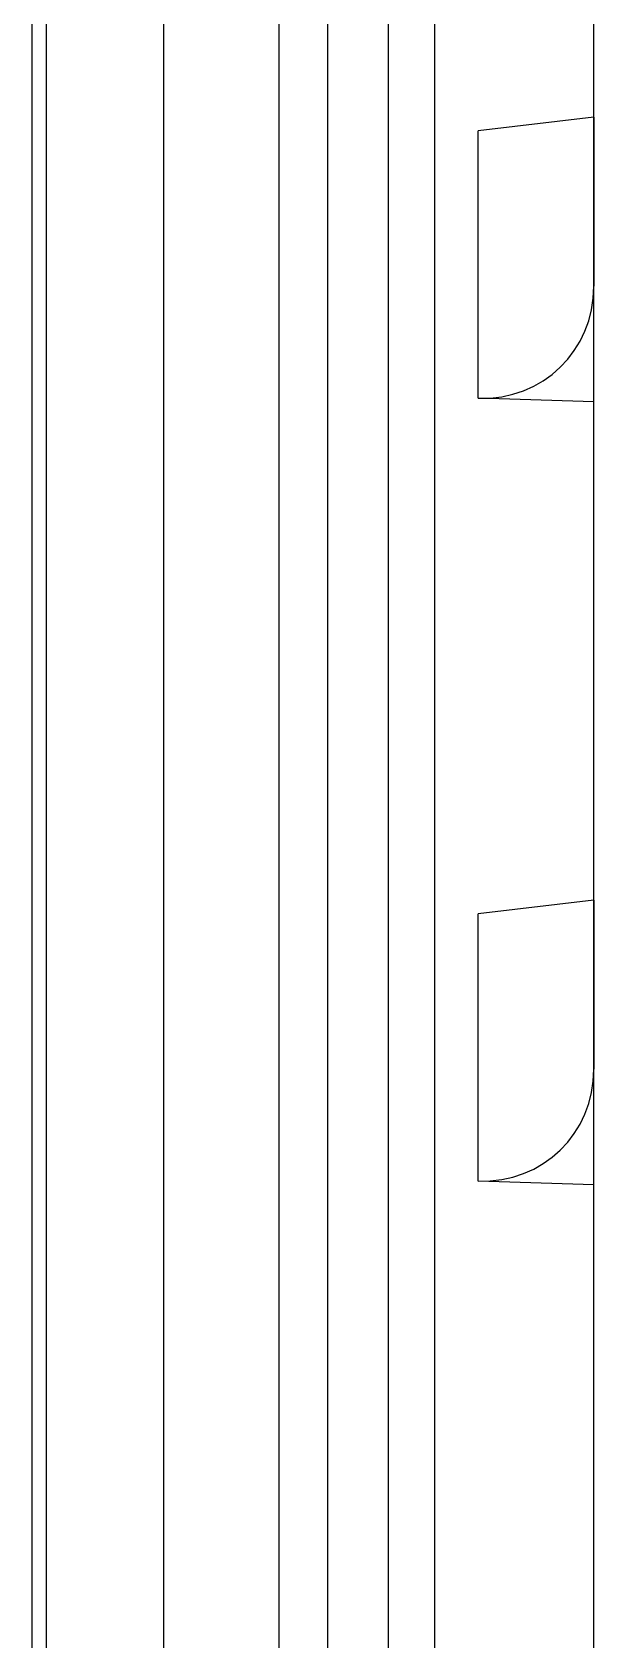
# Model space of a CAD drawing. Extents: x 322 to 1472, y 144 to 807.
# Drawn here: x 447.55 to 453.13, y 340.16 to 356.13 of the extents above; entities that cross this region are included whole.
import ezdxf

# ---------------------------------------------------------------- set-up
doc = ezdxf.new("R2010")
doc.units = 0
doc.header["$LTSCALE"] = 2
doc.layers.get('0').update_dxf_attribs({"linetype": 'CONTINUOUS'})

msp = doc.modelspace()

# ---------------------------------------------------------------- linework, layer by layer
at = {"color": 8, "linetype": 'CONTINUOUS'}
for p, q in [((447.545, 319.421), (447.545, 388.921)), ((447.684, 388.921), (447.684, 319.421)), ((449.999, 319.421), (449.999, 388.921)), ((450.48, 388.921), (450.48, 319.421)), ((451.085, 319.421), (451.085, 388.921)), ((451.544, 388.921), (451.544, 319.421)), ((451.978, 352.49), (451.978, 355.148)), ((451.978, 344.712), (451.978, 347.37))]:
    msp.add_line(p, q, dxfattribs=at)
at = {"color": 7, "linetype": 'CONTINUOUS'}
for p, q in [((448.85, 388.921), (448.85, 319.421)), ((453.126, 355.283), (453.126, 360.233)), ((453.126, 355.283), (451.978, 355.148)), ((453.126, 355.283), (453.126, 353.604)), ((453.126, 352.455), (453.126, 355.283)), ((453.126, 352.455), (451.978, 352.49)), ((453.126, 347.505), (453.126, 352.455)), ((453.126, 347.505), (451.978, 347.37)), ((453.126, 347.505), (453.126, 345.826)), ((453.126, 344.677), (453.126, 347.505)), ((453.126, 344.677), (451.978, 344.712)), ((453.126, 339.727), (453.126, 344.677))]:
    msp.add_line(p, q, dxfattribs=at)
for centre in [(451.926, 353.693), (451.926, 345.915)]:
    msp.add_ellipse(centre, major_axis=(-0.864, 0.897), ratio=0.92858, start_param=2.381305, end_param=3.908468, dxfattribs=at)

doc.saveas('drawing.dxf')
